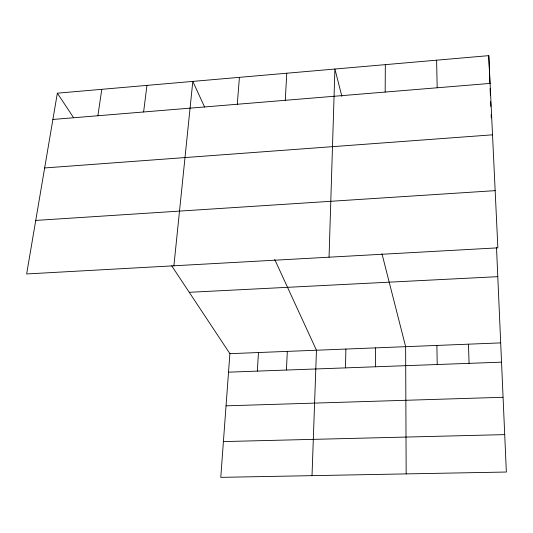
<?xml version="1.0" encoding="UTF-8"?>
<svg xmlns="http://www.w3.org/2000/svg" width="533" height="533" viewBox="0 0 533 533"><rect width="100%" height="100%" fill="white"/><g stroke="black" fill="none" stroke-linecap="round" stroke-linejoin="round"><path stroke-width="0.8" d="M385.172 92.062L385.326 64.646M375.439 366.784L375.612 347.876M345.471 367.883L345.89 349.055M329.048 257.192L334.911 69.03L341.886 96.42M312.018 475.656L316.462 350.228L274.735 259.511M286.421 370.049L287.32 351.387M285.275 100.297L286.774 73.221M257.332 371.115L258.465 352.54M171.679 265.787L229.896 353.672L220.769 477.355L506.35 472.031L496.509 247.385M237.285 104.255L239.417 77.338M173.898 265.787L192.813 81.396L204.645 107.12M143.61 111.977L146.948 85.387M97.892 115.748L101.796 89.317M57.357 93.182L26.65 273.949L497.862 247.845L488.781 55.645L57.357 93.182L73.614 117.733M52.894 119.459L490.094 83.415M44.652 167.955L492.519 134.822M35.744 220.422L495.157 190.647M189.248 292.304L497.695 276.674M229.896 353.672L500.36 342.906M228.53 372.167L501.253 362.174M226.045 405.84L502.885 397.285M223.407 441.584L504.618 434.622M381.961 253.741L405.633 346.677L406.166 473.897M488.781 55.645L489.907 83.588M490.107 88.525L490.373 95.081M490.633 101.603L490.833 106.5M491.16 114.655L491.293 117.913M468.454 344.178L469.073 363.353M436.614 60.182L437.18 87.778M436.88 345.437L437.227 364.519"/></g></svg>
